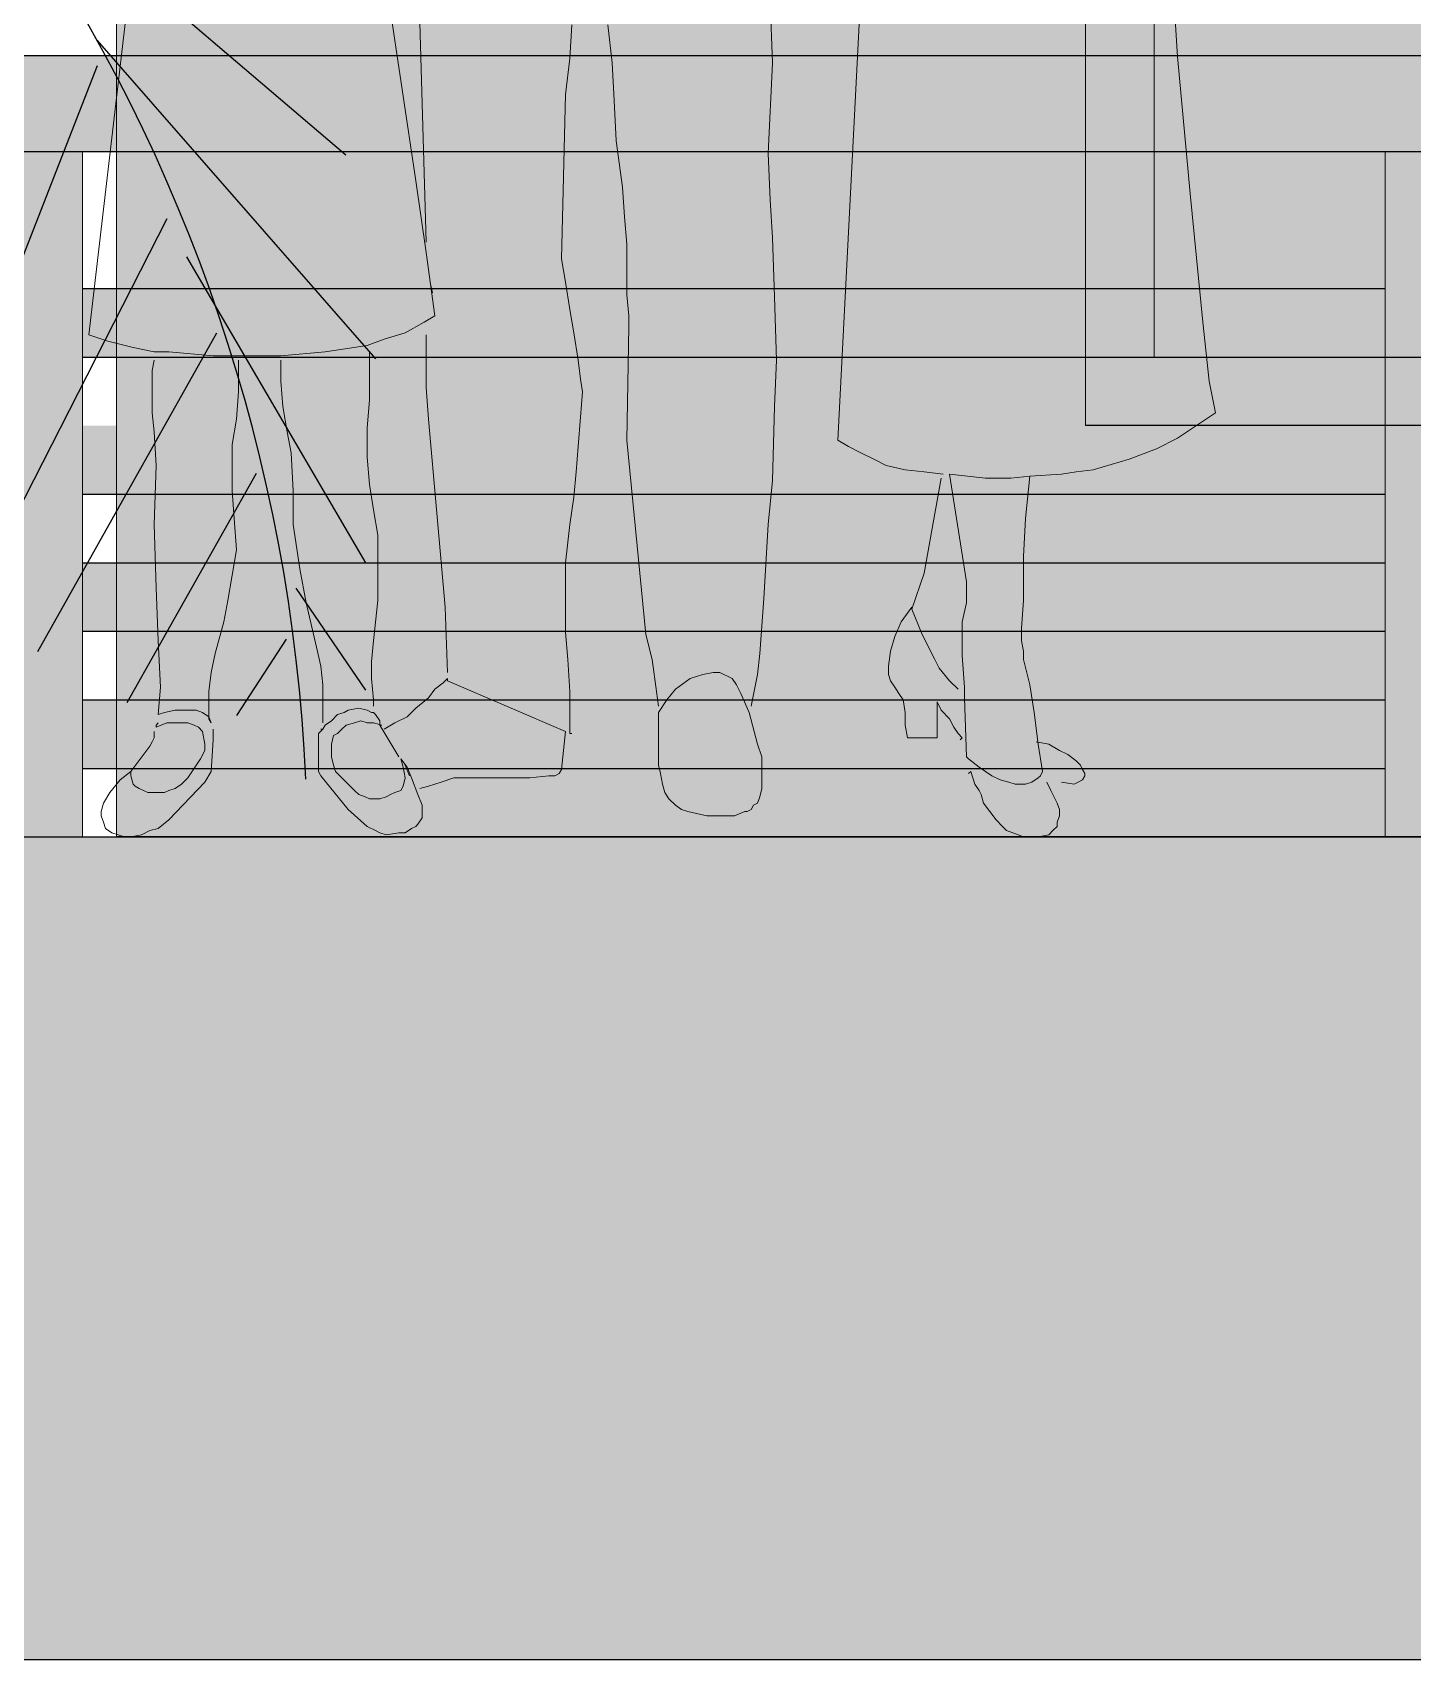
# Model space of a CAD drawing. Header units: inches. Extents: x -59 to 212, y 9 to 737.
# Drawn here: x 101.919 to 102.925, y 17.231 to 18.418 of the extents above; entities that cross this region are included whole.
import ezdxf

# ---------------------------------------------------------------- set-up
doc = ezdxf.new("R2010")
doc.units = ezdxf.units.IN
doc.header["$MEASUREMENT"] = 0
doc.layers.add('30-ESC HUM', color=251, linetype='Continuous', lineweight=0)
doc.layers.add('BN', color=1, linetype='Continuous')

# ---------------------------------------------------------------- blocks, each defined once
blk = doc.blocks.new('A$C48E30447')
at = {"layer": '30-ESC HUM'}
for p, q in [((0.9867, 0.8944), (0.9982, 0.7116)), ((0.6886, 0.3616), (0.7155, 0.8886)), ((0.3039, 0.5982), (0.2789, 0.7655)), ((0.6289, 0.7059), (0.627, 0.7616)), ((0.0404, 0.752), (0.0058, 0.4578)), ((0.3077, 0.7424), (0.3135, 0.5424)), ((0.4443, 0.7097), (0.4462, 0.7405)), ((0.4789, 0.7405), (0.4828, 0.7059)), ((0.4404, 0.677), (0.4443, 0.7097)), ((0.4828, 0.7059), (0.4847, 0.6713)), ((0.6251, 0.6232), (0.6289, 0.7059)), ((0.9982, 0.7116), (1.0098, 0.5866)), ((0.4366, 0.527), (0.4404, 0.677)), ((0.4847, 0.6713), (0.4866, 0.6347)), ((0.4866, 0.6347), (0.4924, 0.5924)), ((0.627, 0.5809), (0.6251, 0.6232)), ((0.3135, 0.5328), (0.3039, 0.5982)), ((0.4924, 0.5924), (0.4943, 0.5655)), ((0.6289, 0.5462), (0.627, 0.5809)), ((1.0098, 0.5866), (1.0213, 0.4693)), ((0.4943, 0.5655), (0.4962, 0.5405)), ((0.4962, 0.5405), (0.4962, 0.5155)), ((0.6309, 0.4924), (0.6289, 0.5462)), ((0.3212, 0.4751), (0.3135, 0.5328)), ((0.4404, 0.5058), (0.4366, 0.527)), ((0.4443, 0.4808), (0.4404, 0.5058)), ((0.4962, 0.5155), (0.4962, 0.4943)), ((0.3174, 0.5039), (0.3193, 0.4962)), ((0.4962, 0.4943), (0.4981, 0.4751)), ((0.6328, 0.4347), (0.6309, 0.4924)), ((0.3116, 0.4693), (0.3212, 0.4751)), ((0.4481, 0.4597), (0.4443, 0.4808)), ((0.4981, 0.4751), (0.4981, 0.4655)), ((0.2943, 0.4597), (0.3116, 0.4693)), ((0.4981, 0.4655), (0.4962, 0.3616)), ((1.0213, 0.4693), (1.0271, 0.4154)), ((0.0058, 0.4578), (0.0231, 0.452)), ((0.0231, 0.452), (0.0462, 0.4462)), ((0.0462, 0.4462), (0.0654, 0.4424)), ((0.2212, 0.4424), (0.2597, 0.4481)), ((0.2597, 0.4481), (0.275, 0.4539)), ((0.275, 0.4539), (0.2943, 0.4597)), ((0.3135, 0.4578), (0.3135, 0.4097)), ((0.452, 0.4347), (0.4481, 0.4597)), ((0.0635, 0.4251), (0.0654, 0.4347)), ((0.0654, 0.4424), (0.0789, 0.4424)), ((0.0789, 0.4424), (0.1192, 0.4385)), ((0.1192, 0.4385), (0.1423, 0.4385)), ((0.1423, 0.4385), (0.1808, 0.4385)), ((0.1423, 0.4347), (0.1423, 0.4193)), ((0.1808, 0.4385), (0.2212, 0.4424)), ((0.1808, 0.4154), (0.1808, 0.4347)), ((0.2616, 0.4424), (0.2616, 0.4212)), ((0.4539, 0.4174), (0.452, 0.4347)), ((0.6309, 0.3924), (0.6328, 0.4347)), ((0.0635, 0.4058), (0.0635, 0.4251)), ((0.1423, 0.4193), (0.1423, 0.4058)), ((0.1827, 0.3924), (0.1808, 0.4154)), ((0.2616, 0.4212), (0.2616, 0.3981)), ((0.4558, 0.4058), (0.4539, 0.4174)), ((1.0271, 0.4154), (1.0328, 0.3866)), ((0.0635, 0.3866), (0.0635, 0.4058)), ((0.1423, 0.4058), (0.1404, 0.3808)), ((0.3135, 0.4097), (0.3154, 0.3808)), ((0.4539, 0.3827), (0.4558, 0.4058)), ((0.0654, 0.3693), (0.0635, 0.3866)), ((0.1866, 0.3693), (0.1827, 0.3924)), ((0.2616, 0.3981), (0.2597, 0.3731)), ((0.6289, 0.325), (0.6309, 0.3924)), ((1.0328, 0.3866), (1.0155, 0.3751)), ((0.1404, 0.3808), (0.1366, 0.3577)), ((0.2597, 0.3731), (0.2597, 0.3577)), ((0.3154, 0.3808), (0.3308, 0.2096)), ((0.452, 0.3558), (0.4539, 0.3827)), ((1.0155, 0.3751), (0.9982, 0.3635)), ((0.0673, 0.3385), (0.0654, 0.3693)), ((0.1366, 0.3577), (0.1366, 0.3385)), ((0.1904, 0.3501), (0.1866, 0.3693)), ((0.2597, 0.3577), (0.2597, 0.3462)), ((0.4962, 0.3616), (0.5135, 0.1846)), ((0.6982, 0.3558), (0.6886, 0.3616)), ((0.9982, 0.3635), (0.979, 0.3539)), ((0.1923, 0.3154), (0.1904, 0.3501)), ((0.2597, 0.3462), (0.2616, 0.3212)), ((0.4501, 0.3327), (0.452, 0.3558)), ((0.7097, 0.3501), (0.6982, 0.3558)), ((0.7213, 0.3443), (0.7097, 0.3501)), ((0.7328, 0.3385), (0.7213, 0.3443)), ((0.954, 0.3443), (0.9213, 0.3347)), ((0.979, 0.3539), (0.954, 0.3443)), ((0.0654, 0.2847), (0.0673, 0.3385)), ((0.1366, 0.3385), (0.1366, 0.3154)), ((0.4481, 0.3097), (0.4501, 0.3327)), ((0.7501, 0.3347), (0.7328, 0.3385)), ((0.7674, 0.3327), (0.7501, 0.3347)), ((0.7847, 0.3308), (0.7674, 0.3327)), ((0.7828, 0.327), (0.7674, 0.2404)), ((0.8232, 0.327), (0.7905, 0.3308)), ((0.7905, 0.3308), (0.8059, 0.2327)), ((0.8463, 0.327), (0.8232, 0.327)), ((0.8636, 0.3289), (0.8463, 0.327)), ((0.8597, 0.2904), (0.8636, 0.3289)), ((0.8924, 0.3308), (0.8636, 0.3289)), ((0.9059, 0.3327), (0.8924, 0.3308)), ((0.9213, 0.3347), (0.9059, 0.3327)), ((0.1366, 0.3154), (0.1385, 0.2904)), ((0.1923, 0.2847), (0.1923, 0.3154)), ((0.2616, 0.3212), (0.2654, 0.2981)), ((0.6251, 0.2847), (0.6289, 0.325)), ((0.2654, 0.2981), (0.2693, 0.275)), ((0.4443, 0.2847), (0.4481, 0.3097)), ((0.0673, 0.227), (0.0654, 0.2847)), ((0.1385, 0.2904), (0.1404, 0.2616)), ((0.1981, 0.2443), (0.1923, 0.2847)), ((0.4404, 0.25), (0.4443, 0.2847)), ((0.6212, 0.2173), (0.6251, 0.2847)), ((0.8578, 0.2558), (0.8597, 0.2904)), ((0.2693, 0.275), (0.2693, 0.2443)), ((0.1404, 0.2616), (0.1366, 0.2385)), ((0.8578, 0.2154), (0.8578, 0.2558)), ((0.1366, 0.2385), (0.1327, 0.2154)), ((0.2039, 0.2135), (0.1981, 0.2443)), ((0.2693, 0.2443), (0.2693, 0.2154)), ((0.4404, 0.1866), (0.4404, 0.25)), ((0.7674, 0.2404), (0.7559, 0.2077)), ((0.0692, 0.1789), (0.0673, 0.227)), ((0.8059, 0.2327), (0.8059, 0.227)), ((0.8059, 0.227), (0.8059, 0.2135)), ((0.1327, 0.2154), (0.1289, 0.1962)), ((0.2135, 0.1731), (0.2039, 0.2135)), ((0.2693, 0.2154), (0.2654, 0.1789)), ((0.3308, 0.2096), (0.3327, 0.15)), ((0.6174, 0.1673), (0.6212, 0.2173)), ((0.7463, 0.1962), (0.7559, 0.2096)), ((0.7559, 0.2096), (0.7559, 0.2077)), ((0.7559, 0.2077), (0.7655, 0.1846)), ((0.8059, 0.2135), (0.802, 0.1962)), ((0.8559, 0.1904), (0.8578, 0.2154)), ((0.1289, 0.1962), (0.1212, 0.1673)), ((0.7405, 0.1827), (0.7463, 0.1962)), ((0.802, 0.1962), (0.802, 0.1846)), ((0.0712, 0.1366), (0.0692, 0.1789)), ((0.2654, 0.1789), (0.2635, 0.1596)), ((0.4424, 0.1616), (0.4404, 0.1866)), ((0.5135, 0.1846), (0.5193, 0.1616)), ((0.7366, 0.1693), (0.7405, 0.1827)), ((0.7655, 0.1846), (0.7693, 0.1769)), ((0.802, 0.1846), (0.802, 0.1789)), ((0.802, 0.1789), (0.802, 0.1731)), ((0.8559, 0.1866), (0.8559, 0.1904)), ((0.8559, 0.1789), (0.8559, 0.1866)), ((0.8578, 0.1693), (0.8559, 0.1789)), ((0.1212, 0.1673), (0.1173, 0.15)), ((0.2173, 0.1558), (0.2135, 0.1731)), ((0.6155, 0.1481), (0.6174, 0.1673)), ((0.7347, 0.1558), (0.7366, 0.1693)), ((0.7693, 0.1769), (0.7732, 0.1693)), ((0.7732, 0.1693), (0.777, 0.1616)), ((0.802, 0.1731), (0.802, 0.1654)), ((0.802, 0.1654), (0.804, 0.1366)), ((0.8578, 0.1616), (0.8578, 0.1693)), ((0.1173, 0.15), (0.1154, 0.1327)), ((0.2193, 0.1385), (0.2173, 0.1558)), ((0.2635, 0.1596), (0.2635, 0.1443)), ((0.4443, 0.1327), (0.4424, 0.1616)), ((0.5193, 0.1616), (0.5232, 0.1327)), ((0.5655, 0.1481), (0.5751, 0.15)), ((0.5751, 0.15), (0.5809, 0.15)), ((0.5809, 0.15), (0.5847, 0.1481)), ((0.7347, 0.1481), (0.7347, 0.1558)), ((0.777, 0.1616), (0.7809, 0.1539)), ((0.7809, 0.1539), (0.7905, 0.1423)), ((0.8636, 0.1385), (0.8578, 0.1616)), ((0.0692, 0.1116), (0.0712, 0.1366)), ((0.2193, 0.1039), (0.2193, 0.1385)), ((0.2635, 0.1443), (0.2654, 0.125)), ((0.3212, 0.1346), (0.3154, 0.1269)), ((0.3289, 0.1404), (0.3212, 0.1346)), ((0.3327, 0.1443), (0.3289, 0.1404)), ((0.3327, 0.1423), (0.3327, 0.1443)), ((0.4404, 0.0962), (0.3327, 0.1423)), ((0.5328, 0.125), (0.5405, 0.1346)), ((0.5405, 0.1346), (0.5539, 0.1443)), ((0.5539, 0.1443), (0.5655, 0.1481)), ((0.5847, 0.1481), (0.5885, 0.1462)), ((0.5885, 0.1462), (0.5924, 0.1443)), ((0.5924, 0.1443), (0.5962, 0.1385)), ((0.5962, 0.1385), (0.6001, 0.1308)), ((0.6097, 0.1192), (0.6155, 0.1481)), ((0.7366, 0.1423), (0.7347, 0.1481)), ((0.7405, 0.1366), (0.7366, 0.1423)), ((0.7443, 0.1308), (0.7405, 0.1366)), ((0.7905, 0.1423), (0.7982, 0.1346)), ((0.804, 0.1366), (0.804, 0.1269)), ((0.8674, 0.1135), (0.8636, 0.1385)), ((0.1154, 0.1327), (0.1154, 0.1135)), ((0.2654, 0.125), (0.2654, 0.1192)), ((0.3154, 0.1269), (0.3039, 0.1173)), ((0.4443, 0.1135), (0.4443, 0.1327)), ((0.5232, 0.1327), (0.5251, 0.1192)), ((0.5251, 0.1135), (0.5328, 0.125)), ((0.6001, 0.1308), (0.6078, 0.1135)), ((0.7482, 0.125), (0.7443, 0.1308)), ((0.7501, 0.1135), (0.7482, 0.125)), ((0.779, 0.1231), (0.779, 0.0904)), ((0.7828, 0.1154), (0.779, 0.1231)), ((0.804, 0.1269), (0.8059, 0.0731)), ((0.0692, 0.1039), (0.0673, 0.1019)), ((0.0673, 0.1), (0.0769, 0.1039)), ((0.075, 0.1135), (0.0692, 0.1116)), ((0.0846, 0.1154), (0.075, 0.1135)), ((0.0769, 0.1039), (0.0846, 0.1039)), ((0.0942, 0.1154), (0.0846, 0.1154)), ((0.0846, 0.1039), (0.0962, 0.1039)), ((0.1039, 0.1154), (0.0942, 0.1154)), ((0.0962, 0.1039), (0.1019, 0.1019)), ((0.1096, 0.1135), (0.1039, 0.1154)), ((0.1154, 0.1096), (0.1096, 0.1135)), ((0.1154, 0.1135), (0.1154, 0.1077)), ((0.1173, 0.1039), (0.1154, 0.1096)), ((0.1154, 0.1077), (0.1173, 0.1039)), ((0.2212, 0.1019), (0.227, 0.1058)), ((0.227, 0.1058), (0.2327, 0.1116)), ((0.2327, 0.1116), (0.2385, 0.1135)), ((0.2385, 0.1135), (0.2423, 0.1154)), ((0.2481, 0.1039), (0.2404, 0.1019)), ((0.2423, 0.1154), (0.252, 0.1173)), ((0.2539, 0.1058), (0.2481, 0.1039)), ((0.252, 0.1173), (0.2597, 0.1154)), ((0.2597, 0.1039), (0.2539, 0.1058)), ((0.2597, 0.1154), (0.2635, 0.1135)), ((0.2654, 0.1039), (0.2597, 0.1039)), ((0.2635, 0.1135), (0.2654, 0.1135)), ((0.2654, 0.1135), (0.2673, 0.1116)), ((0.2731, 0.1019), (0.2654, 0.1039)), ((0.2673, 0.1116), (0.2712, 0.1058)), ((0.2712, 0.1058), (0.2712, 0.1019)), ((0.2847, 0.1039), (0.275, 0.0981)), ((0.2962, 0.1096), (0.2847, 0.1039)), ((0.3039, 0.1173), (0.2962, 0.1096)), ((0.4443, 0.0942), (0.4443, 0.1135)), ((0.5251, 0.0904), (0.5251, 0.1135)), ((0.6078, 0.1135), (0.6155, 0.0846)), ((0.7501, 0.1019), (0.7501, 0.1135)), ((0.7905, 0.1077), (0.7828, 0.1154)), ((0.7943, 0.1), (0.7905, 0.1077)), ((0.8713, 0.0846), (0.8674, 0.1135)), ((0.0654, 0.0904), (0.0635, 0.0866)), ((0.0654, 0.0962), (0.0654, 0.0904)), ((0.0673, 0.1019), (0.0673, 0.1)), ((0.1019, 0.1019), (0.1058, 0.1)), ((0.1058, 0.1), (0.1096, 0.0962)), ((0.1096, 0.0962), (0.1116, 0.0846)), ((0.1192, 0.0885), (0.1192, 0.0981)), ((0.1192, 0.0981), (0.1192, 0.0962)), ((0.2154, 0.0942), (0.2193, 0.0981)), ((0.2154, 0.0789), (0.2154, 0.0942)), ((0.2173, 0.0981), (0.2193, 0.0981)), ((0.2193, 0.0981), (0.2173, 0.0981)), ((0.2193, 0.0981), (0.2212, 0.1019)), ((0.2289, 0.0923), (0.227, 0.0846)), ((0.2327, 0.0942), (0.2289, 0.0923)), ((0.2366, 0.0981), (0.2327, 0.0942)), ((0.2404, 0.1019), (0.2366, 0.0981)), ((0.2712, 0.1019), (0.2731, 0.1019)), ((0.2885, 0.0731), (0.2712, 0.1019)), ((0.4366, 0.0615), (0.4404, 0.0962)), ((0.4462, 0.0942), (0.4443, 0.0942)), ((0.5251, 0.0654), (0.5251, 0.0904)), ((0.752, 0.0904), (0.7501, 0.1019)), ((0.779, 0.0904), (0.752, 0.0904)), ((0.7982, 0.0942), (0.7943, 0.1)), ((0.802, 0.0904), (0.7982, 0.0942)), ((0.8001, 0.0885), (0.802, 0.0904)), ((0.0615, 0.0827), (0.0442, 0.0596)), ((0.0635, 0.0866), (0.0615, 0.0827)), ((0.1116, 0.0789), (0.1077, 0.0712)), ((0.1116, 0.0846), (0.1116, 0.0789)), ((0.1173, 0.0596), (0.1192, 0.0885)), ((0.2154, 0.0712), (0.2154, 0.0789)), ((0.227, 0.0846), (0.227, 0.0789)), ((0.227, 0.0789), (0.227, 0.0731)), ((0.6155, 0.0846), (0.6193, 0.0731)), ((0.8809, 0.0846), (0.8694, 0.0866)), ((0.8751, 0.0596), (0.8713, 0.0846)), ((0.8905, 0.0789), (0.8809, 0.0846)), ((0.8982, 0.075), (0.8905, 0.0789)), ((0.9059, 0.0692), (0.8982, 0.075)), ((0.0442, 0.0596), (0.0346, 0.0519)), ((0.0442, 0.0558), (0.0442, 0.0596)), ((0.1077, 0.0712), (0.0962, 0.0539)), ((0.1116, 0.05), (0.1173, 0.0596)), ((0.2154, 0.0654), (0.2154, 0.0712)), ((0.2154, 0.0596), (0.2154, 0.0654)), ((0.2173, 0.0558), (0.2154, 0.0596)), ((0.227, 0.0731), (0.2289, 0.0654)), ((0.2289, 0.0654), (0.2308, 0.0596)), ((0.2308, 0.0596), (0.2366, 0.0539)), ((0.2923, 0.0635), (0.2904, 0.0712)), ((0.2904, 0.0712), (0.2962, 0.0635)), ((0.2943, 0.0539), (0.2923, 0.0635)), ((0.2943, 0.0654), (0.2981, 0.0558)), ((0.2962, 0.0635), (0.3, 0.0539)), ((0.4347, 0.0577), (0.4366, 0.0615)), ((0.527, 0.0577), (0.5251, 0.0654)), ((0.6193, 0.0731), (0.6193, 0.0558)), ((0.8059, 0.0731), (0.8078, 0.0712)), ((0.8078, 0.0712), (0.8174, 0.0635)), ((0.8078, 0.0577), (0.8097, 0.0596)), ((0.8097, 0.0596), (0.8136, 0.0481)), ((0.8174, 0.0635), (0.829, 0.0558)), ((0.8732, 0.0558), (0.8751, 0.0596)), ((0.9097, 0.0654), (0.9059, 0.0692)), ((0.9117, 0.0615), (0.9097, 0.0654)), ((0.9136, 0.0577), (0.9117, 0.0615)), ((0.0346, 0.0519), (0.025, 0.0404)), ((0.0462, 0.0481), (0.0442, 0.0558)), ((0.0481, 0.0462), (0.0462, 0.0481)), ((0.0519, 0.0442), (0.0481, 0.0462)), ((0.0789, 0.0154), (0.1116, 0.05)), ((0.0904, 0.0481), (0.0846, 0.0442)), ((0.0962, 0.0539), (0.0904, 0.0481)), ((0.2423, 0.025), (0.2173, 0.0558)), ((0.2366, 0.0539), (0.2423, 0.0481)), ((0.2423, 0.0481), (0.2481, 0.0423)), ((0.2904, 0.0423), (0.2923, 0.0462)), ((0.2923, 0.0462), (0.2943, 0.0539)), ((0.3, 0.0539), (0.3058, 0.0385)), ((0.3077, 0.0442), (0.3154, 0.0462)), ((0.3154, 0.0462), (0.327, 0.05)), ((0.327, 0.05), (0.3385, 0.0539)), ((0.3385, 0.0539), (0.3558, 0.0539)), ((0.3558, 0.0539), (0.3674, 0.0539)), ((0.3674, 0.0539), (0.3847, 0.0539)), ((0.3847, 0.0539), (0.4078, 0.0539)), ((0.4078, 0.0539), (0.4251, 0.0558)), ((0.4251, 0.0558), (0.4308, 0.0558)), ((0.4308, 0.0558), (0.4347, 0.0577)), ((0.5289, 0.0481), (0.527, 0.0577)), ((0.5308, 0.0404), (0.5289, 0.0481)), ((0.6193, 0.0558), (0.6193, 0.0442)), ((0.8136, 0.0481), (0.8174, 0.0423)), ((0.829, 0.0558), (0.8367, 0.0519)), ((0.8367, 0.0519), (0.8444, 0.05)), ((0.8444, 0.05), (0.8501, 0.0481)), ((0.8501, 0.0481), (0.854, 0.0481)), ((0.854, 0.0481), (0.8597, 0.0481)), ((0.8597, 0.0481), (0.8655, 0.05)), ((0.8655, 0.05), (0.8713, 0.0539)), ((0.8713, 0.0539), (0.8732, 0.0558)), ((0.8828, 0.0423), (0.879, 0.05)), ((0.8924, 0.05), (0.904, 0.0481)), ((0.904, 0.0481), (0.9078, 0.05)), ((0.9078, 0.05), (0.9117, 0.0519)), ((0.9117, 0.0519), (0.9136, 0.0558)), ((0.9136, 0.0558), (0.9136, 0.0577)), ((0.0192, 0.0308), (0.0173, 0.0231)), ((0.025, 0.0404), (0.0192, 0.0308)), ((0.0596, 0.0404), (0.0519, 0.0442)), ((0.0673, 0.0404), (0.0596, 0.0404)), ((0.075, 0.0404), (0.0673, 0.0404)), ((0.0789, 0.0423), (0.075, 0.0404)), ((0.0846, 0.0442), (0.0789, 0.0423)), ((0.2481, 0.0423), (0.252, 0.0385)), ((0.252, 0.0385), (0.2577, 0.0365)), ((0.2577, 0.0365), (0.2616, 0.0346)), ((0.2616, 0.0346), (0.2654, 0.0346)), ((0.2654, 0.0346), (0.2712, 0.0346)), ((0.2712, 0.0346), (0.277, 0.0365)), ((0.277, 0.0365), (0.2808, 0.0385)), ((0.2808, 0.0385), (0.2847, 0.0404)), ((0.2847, 0.0404), (0.2904, 0.0423)), ((0.3058, 0.0385), (0.3097, 0.0289)), ((0.5347, 0.0346), (0.5308, 0.0404)), ((0.5405, 0.0289), (0.5347, 0.0346)), ((0.6155, 0.0308), (0.6116, 0.0289)), ((0.6174, 0.0365), (0.6155, 0.0308)), ((0.6193, 0.0442), (0.6174, 0.0365)), ((0.8174, 0.0423), (0.8193, 0.0385)), ((0.8193, 0.0385), (0.8213, 0.0308)), ((0.8213, 0.0308), (0.827, 0.0231)), ((0.8886, 0.0308), (0.8828, 0.0423)), ((0.8905, 0.025), (0.8886, 0.0308)), ((0.0173, 0.0231), (0.0173, 0.0192)), ((0.0173, 0.0192), (0.0192, 0.0135)), ((0.0692, 0.0077), (0.0789, 0.0154)), ((0.2597, 0.0096), (0.2423, 0.025)), ((0.3097, 0.0173), (0.3058, 0.0115)), ((0.3097, 0.0289), (0.3097, 0.0212)), ((0.3097, 0.0212), (0.3097, 0.0173)), ((0.5462, 0.025), (0.5405, 0.0289)), ((0.552, 0.0231), (0.5462, 0.025)), ((0.5597, 0.0212), (0.552, 0.0231)), ((0.5693, 0.0192), (0.5597, 0.0212)), ((0.5866, 0.0192), (0.5693, 0.0192)), ((0.5943, 0.0192), (0.5866, 0.0192)), ((0.6039, 0.0231), (0.5943, 0.0192)), ((0.6059, 0.0231), (0.6039, 0.0231)), ((0.6097, 0.025), (0.6059, 0.0231)), ((0.6116, 0.0289), (0.6097, 0.025)), ((0.827, 0.0231), (0.8328, 0.0154)), ((0.8328, 0.0154), (0.8386, 0.0096)), ((0.8886, 0.0135), (0.8905, 0.0192)), ((0.8905, 0.0192), (0.8905, 0.025)), ((0.0192, 0.0135), (0.0212, 0.0077)), ((0.0212, 0.0077), (0.0269, 0.0038)), ((0.0269, 0.0038), (0.0327, 0.0019)), ((0.0327, 0.0019), (0.0385, 0)), ((0.0385, 0), (0.0442, 0)), ((0.0442, 0), (0.0539, 0.0019)), ((0.0539, 0.0019), (0.0615, 0.0058)), ((0.0615, 0.0058), (0.0692, 0.0077)), ((0.2673, 0.0058), (0.2597, 0.0096)), ((0.2712, 0.0038), (0.2673, 0.0058)), ((0.277, 0.0019), (0.2712, 0.0038)), ((0.2885, 0.0038), (0.277, 0.0019)), ((0.2943, 0.0038), (0.2885, 0.0038)), ((0.3, 0.0077), (0.2943, 0.0038)), ((0.3039, 0.0096), (0.3, 0.0077)), ((0.3058, 0.0115), (0.3039, 0.0096)), ((0.8386, 0.0096), (0.8424, 0.0058)), ((0.8424, 0.0058), (0.8482, 0.0038)), ((0.8482, 0.0038), (0.8578, 0)), ((0.8578, 0), (0.8655, 0)), ((0.8655, 0), (0.8713, 0)), ((0.8713, 0), (0.8809, 0.0019)), ((0.8809, 0.0019), (0.8847, 0.0058)), ((0.8847, 0.0058), (0.8886, 0.0096)), ((0.8886, 0.0096), (0.8886, 0.0135))]:
    blk.add_line(p, q, dxfattribs=at)

msp = doc.modelspace()

# ---------------------------------------------------------------- hatches: boundary and pattern name
at = {"true_color": 0xffeddb}
h = msp.add_hatch(color=7, dxfattribs=at)
h.dxf.hatch_style = 1
h.paths.add_polyline_path([(101.98027, 20.83108), (101.98027, 17.83108), (105.86607, 17.83108), (105.86607, 20.33108), (107.86607, 20.33108), (107.86607, 17.83108), (114.18027, 17.83108), (114.18027, 20.83108)])
h.paths.add_polyline_path([(104.98676, 20.33108), (104.98676, 18.13108), (103.98676, 18.13108), (103.98676, 20.33108)], flags=16)
h.paths.add_polyline_path([(104.93676, 20.28108), (104.93676, 18.40108), (104.93676, 18.18108), (104.03676, 18.18108), (104.03676, 20.28108)], flags=0)
h.paths.add_polyline_path([(103.68676, 20.33108), (103.68676, 18.13108), (102.68676, 18.13108), (102.68676, 20.33108)], flags=16)
h.paths.add_polyline_path([(103.63676, 20.28108), (103.63676, 18.40108), (103.63676, 18.18108), (102.73676, 18.18108), (102.73676, 20.28108)], flags=0)
h.paths.add_polyline_path([(108.90855, 20.03108), (109.70855, 20.03108), (109.70855, 19.23108), (108.90855, 19.23108)], flags=16)
h.paths.add_polyline_path([(108.95855, 19.98108), (109.65855, 19.98108), (109.65855, 19.28108), (108.95855, 19.28108)], flags=0)
h.paths.add_polyline_path([(112.62295, 20.33108), (113.62295, 20.33108), (113.62295, 18.13108), (112.62295, 18.13108)], flags=16)
h.paths.add_polyline_path([(112.67295, 20.28108), (113.57295, 20.28108), (113.57295, 18.40108), (113.57295, 18.18108), (112.67295, 18.18108)], flags=0)
h = msp.add_hatch(color=32)
h.dxf.hatch_style = 1
h.paths.add_polyline_path([(105.86607, 20.33108), (105.86607, 17.83108), (105.91607, 17.83108), (105.91607, 20.28108), (107.81607, 20.28108), (107.81607, 17.83108), (107.86607, 17.83108), (107.86607, 20.33108)])
h.paths.add_polyline_path([(106.90107, 20.28108), (106.87607, 20.28108), (106.87607, 17.83108), (106.90107, 17.83108)], flags=17)
h.paths.add_polyline_path([(106.87607, 20.28108), (106.85107, 20.28108), (106.85107, 17.83108), (106.87607, 17.83108)], flags=17)
h.paths.add_polyline_path([(103.68676, 20.33108), (102.68676, 20.33108), (102.68676, 18.13108), (103.68676, 18.13108)])
h.paths.add_polyline_path([(103.63676, 20.28108), (103.63676, 18.40108), (103.63676, 18.18108), (102.73676, 18.18108), (102.73676, 20.28108)], flags=16)
h.paths.add_polyline_path([(103.98676, 20.33108), (103.98676, 18.13108), (104.98676, 18.13108), (104.98676, 20.33108)])
h.paths.add_polyline_path([(104.93676, 20.28108), (104.93676, 18.40108), (104.93676, 18.18108), (104.03676, 18.18108), (104.03676, 20.28108)], flags=16)
h.paths.add_polyline_path([(113.62295, 20.33108), (112.62295, 20.33108), (112.62295, 18.13108), (113.62295, 18.13108)])
h.paths.add_polyline_path([(113.57295, 20.28108), (113.57295, 18.40108), (113.57295, 18.18108), (112.67295, 18.18108), (112.67295, 20.28108)], flags=16)
h = msp.add_hatch(color=256)
h.dxf.hatch_style = 1
h.set_gradient(color1=(255, 255, 255), color2=(173, 221, 247))
h.paths.add_polyline_path([(102.73676, 19.78108), (103.16176, 19.78108), (103.16176, 20.28108), (102.73676, 20.28108)])
h.paths.add_polyline_path([(103.21176, 19.78108), (103.63676, 19.78108), (103.63676, 20.28108), (103.21176, 20.28108)])
h.paths.add_polyline_path([(103.21176, 19.73108), (103.21176, 19.25608), (103.63676, 19.25608), (103.63676, 19.73108)])
h.paths.add_polyline_path([(103.16176, 19.73108), (102.73676, 19.73108), (102.73676, 19.25608), (103.16176, 19.25608)])
h.paths.add_polyline_path([(103.21176, 18.73108), (103.63676, 18.73108), (103.63676, 19.20608), (103.21176, 19.20608)])
h.paths.add_polyline_path([(102.73676, 19.20608), (102.73676, 18.73108), (103.16176, 18.73108), (103.16176, 19.20608)])
h.paths.add_polyline_path([(102.73676, 18.68108), (102.73676, 18.18108), (103.16176, 18.18108), (103.16176, 18.68108)])
h.paths.add_polyline_path([(103.21176, 18.68108), (103.21176, 18.18108), (103.63676, 18.18108), (103.63676, 18.68108)])
h.paths.add_polyline_path([(104.03676, 18.18108), (104.46176, 18.18108), (104.46176, 18.68108), (104.03676, 18.68108)])
h.paths.add_polyline_path([(104.46176, 18.73108), (104.46176, 19.20608), (104.03676, 19.20608), (104.03676, 18.73108)])
h.paths.add_polyline_path([(104.51176, 18.73108), (104.93676, 18.73108), (104.93676, 19.20608), (104.51176, 19.20608)])
h.paths.add_polyline_path([(104.51176, 18.18108), (104.93676, 18.18108), (104.93676, 18.68108), (104.51176, 18.68108)])
h.paths.add_polyline_path([(104.93676, 19.25608), (104.93676, 19.73108), (104.51176, 19.73108), (104.51176, 19.25608)])
h.paths.add_polyline_path([(104.46176, 19.25608), (104.46176, 19.73108), (104.03676, 19.73108), (104.03676, 19.25608)])
h.paths.add_polyline_path([(104.51176, 19.78108), (104.93676, 19.78108), (104.93676, 20.28108), (104.51176, 20.28108)])
h.paths.add_polyline_path([(104.46176, 20.28108), (104.03676, 20.28108), (104.03676, 19.78108), (104.46176, 19.78108)])
h.paths.add_polyline_path([(108.95855, 19.60608), (108.95855, 19.28108), (109.65855, 19.28108), (109.65855, 19.60608)])
h.paths.add_polyline_path([(109.65855, 19.63108), (109.65855, 19.98108), (108.95855, 19.98108), (108.95855, 19.63108)])
h.paths.add_polyline_path([(113.09795, 20.28108), (112.67295, 20.28108), (112.67295, 19.78108), (113.09795, 19.78108)])
h.paths.add_polyline_path([(113.14795, 19.78108), (113.57295, 19.78108), (113.57295, 20.28108), (113.14795, 20.28108)])
h.paths.add_polyline_path([(113.14795, 19.73108), (113.14795, 19.25608), (113.57295, 19.25608), (113.57295, 19.73108)])
h.paths.add_polyline_path([(113.14795, 19.20608), (113.14795, 18.73108), (113.57295, 18.73108), (113.57295, 19.20608)])
h.paths.add_polyline_path([(113.14795, 18.68108), (113.14795, 18.18108), (113.57295, 18.18108), (113.57295, 18.68108)])
h.paths.add_polyline_path([(112.67295, 18.68108), (112.67295, 18.18108), (113.09795, 18.18108), (113.09795, 18.68108)])
h.paths.add_polyline_path([(112.67295, 19.20608), (112.67295, 18.73108), (113.09795, 18.73108), (113.09795, 19.20608)])
h.paths.add_polyline_path([(112.67295, 19.25608), (113.09795, 19.25608), (113.09795, 19.73108), (112.67295, 19.73108)])
h = msp.add_hatch(color=34)
h.dxf.hatch_style = 1
h.paths.add_polyline_path([(114.18027, 18.40108), (99.98027, 18.40108), (99.98027, 17.83108), (100.03027, 17.83108), (100.03027, 18.33108), (114.10527, 18.33108), (114.10527, 17.83108), (114.18027, 17.83108)])
h.paths.add_polyline_path([(100.10527, 18.33108), (100.05527, 18.33108), (100.05527, 17.83108), (100.10527, 17.83108)], flags=17)
h.paths.add_polyline_path([(100.20527, 18.33108), (100.15527, 18.33108), (100.15527, 17.83108), (100.20527, 17.83108)], flags=17)
h.paths.add_polyline_path([(100.95527, 18.33108), (100.90527, 18.33108), (100.90527, 17.83108), (100.95527, 17.83108)], flags=17)
h.paths.add_polyline_path([(101.95527, 18.33108), (101.90527, 18.33108), (101.90527, 17.83108), (101.95527, 17.83108)], flags=17)
h.paths.add_polyline_path([(102.95527, 18.33108), (102.90527, 18.33108), (102.90527, 17.83108), (102.95527, 17.83108)], flags=17)
h.paths.add_polyline_path([(103.95527, 18.33108), (103.90527, 18.33108), (103.90527, 17.83108), (103.95527, 17.83108)], flags=17)
h.paths.add_polyline_path([(104.95527, 18.33108), (104.90527, 18.33108), (104.90527, 17.83108), (104.95527, 17.83108)], flags=17)
h.paths.add_polyline_path([(105.95527, 18.33108), (105.90527, 18.33108), (105.90527, 17.83108), (105.95527, 17.83108)], flags=17)
h.paths.add_polyline_path([(106.95527, 18.33108), (106.90527, 18.33108), (106.90527, 17.83108), (106.95527, 17.83108)], flags=17)
h.paths.add_polyline_path([(107.95527, 18.33108), (107.90527, 18.33108), (107.90527, 17.83108), (107.95527, 17.83108)], flags=17)
h.paths.add_polyline_path([(108.95527, 18.33108), (108.90527, 18.33108), (108.90527, 17.83108), (108.95527, 17.83108)], flags=17)
h.paths.add_polyline_path([(109.95527, 18.33108), (109.90527, 18.33108), (109.90527, 17.83108), (109.95527, 17.83108)], flags=17)
h.paths.add_polyline_path([(110.95527, 18.33108), (110.90527, 18.33108), (110.90527, 17.83108), (110.95527, 17.83108)], flags=17)
h.paths.add_polyline_path([(111.95527, 18.33108), (111.90527, 18.33108), (111.90527, 17.83108), (111.95527, 17.83108)], flags=17)
h.paths.add_polyline_path([(112.95527, 18.33108), (112.90527, 18.33108), (112.90527, 17.83108), (112.95527, 17.83108)], flags=17)
h.paths.add_polyline_path([(113.90527, 18.33108), (113.85527, 18.33108), (113.85527, 17.83108), (113.90527, 17.83108)], flags=17)
h.paths.add_polyline_path([(114.05527, 18.33108), (114.00527, 18.33108), (114.00527, 17.83108), (114.05527, 17.83108)], flags=17)
at = {"true_color": 0x636466}
h = msp.add_hatch(color=251, dxfattribs=at)
h.dxf.hatch_style = 1
h.paths.add_polyline_path([(112.90527, 18.23108), (111.95527, 18.23108), (111.95527, 18.18108), (112.90527, 18.18108)])
h.paths.add_polyline_path([(113.85527, 18.23108), (112.95527, 18.23108), (112.95527, 18.18108), (113.85527, 18.18108)])
h.paths.add_polyline_path([(114.10527, 18.23108), (114.05527, 18.23108), (114.05527, 18.18108), (114.10527, 18.18108)])
h.paths.add_polyline_path([(114.00527, 18.23108), (113.90527, 18.23108), (113.90527, 18.18108), (114.00527, 18.18108)])
h.paths.add_polyline_path([(114.00527, 18.13108), (113.90527, 18.13108), (113.90527, 18.08108), (114.00527, 18.08108)])
h.paths.add_polyline_path([(114.10527, 18.13108), (114.05527, 18.13108), (114.05527, 18.08108), (114.10527, 18.08108)])
h.paths.add_polyline_path([(114.10527, 18.03108), (114.05527, 18.03108), (114.05527, 17.98108), (114.10527, 17.98108)])
h.paths.add_polyline_path([(114.10527, 17.93108), (114.05527, 17.93108), (114.05527, 17.88108), (114.10527, 17.88108)])
h.paths.add_polyline_path([(114.00527, 17.93108), (113.90527, 17.93108), (113.90527, 17.88108), (114.00527, 17.88108)])
h.paths.add_polyline_path([(114.00527, 18.03108), (113.90527, 18.03108), (113.90527, 17.98108), (114.00527, 17.98108)])
h.paths.add_polyline_path([(113.85527, 18.03108), (112.95527, 18.03108), (112.95527, 17.98108), (113.85527, 17.98108)])
h.paths.add_polyline_path([(113.85527, 18.13108), (112.95527, 18.13108), (112.95527, 18.08108), (113.85527, 18.08108)])
h.paths.add_polyline_path([(113.85527, 17.93108), (112.95527, 17.93108), (112.95527, 17.88108), (113.85527, 17.88108)])
h.paths.add_polyline_path([(112.90527, 18.13108), (111.95527, 18.13108), (111.95527, 18.08108), (112.90527, 18.08108)])
h.paths.add_polyline_path([(112.90527, 18.03108), (111.95527, 18.03108), (111.95527, 17.98108), (112.90527, 17.98108)])
h.paths.add_polyline_path([(112.90527, 17.93108), (111.95527, 17.93108), (111.95527, 17.88108), (112.90527, 17.88108)])
h.paths.add_polyline_path([(111.90527, 18.23108), (110.95527, 18.23108), (110.95527, 18.18108), (111.90527, 18.18108)])
h.paths.add_polyline_path([(111.90527, 18.13108), (110.95527, 18.13108), (110.95527, 18.08108), (111.90527, 18.08108)])
h.paths.add_polyline_path([(111.90527, 18.03108), (110.95527, 18.03108), (110.95527, 17.98108), (111.90527, 17.98108)])
h.paths.add_polyline_path([(111.90527, 17.93108), (110.95527, 17.93108), (110.95527, 17.88108), (111.90527, 17.88108)])
h.paths.add_polyline_path([(110.90527, 17.93108), (109.95527, 17.93108), (109.95527, 17.88108), (110.90527, 17.88108)])
h.paths.add_polyline_path([(110.90527, 18.03108), (109.95527, 18.03108), (109.95527, 17.98108), (110.90527, 17.98108)])
h.paths.add_polyline_path([(110.90527, 18.13108), (109.95527, 18.13108), (109.95527, 18.08108), (110.90527, 18.08108)])
h.paths.add_polyline_path([(110.90527, 18.23108), (109.95527, 18.23108), (109.95527, 18.18108), (110.90527, 18.18108)])
h.paths.add_polyline_path([(109.90527, 18.23108), (108.95527, 18.23108), (108.95527, 18.18108), (109.90527, 18.18108)])
h.paths.add_polyline_path([(108.90527, 18.23108), (107.95527, 18.23108), (107.95527, 18.18108), (108.90527, 18.18108)])
h.paths.add_polyline_path([(108.90527, 18.13108), (107.95527, 18.13108), (107.95527, 18.08108), (108.90527, 18.08108)])
h.paths.add_polyline_path([(109.90527, 18.13108), (108.95527, 18.13108), (108.95527, 18.08108), (109.90527, 18.08108)])
h.paths.add_polyline_path([(109.90527, 18.03108), (108.95527, 18.03108), (108.95527, 17.98108), (109.90527, 17.98108)])
h.paths.add_polyline_path([(109.90527, 17.93108), (108.95527, 17.93108), (108.95527, 17.88108), (109.90527, 17.88108)])
h.paths.add_polyline_path([(108.90527, 17.93108), (107.95527, 17.93108), (107.95527, 17.88108), (108.90527, 17.88108)])
h.paths.add_polyline_path([(108.90527, 18.03108), (107.95527, 18.03108), (107.95527, 17.98108), (108.90527, 17.98108)])
h.paths.add_polyline_path([(107.90527, 18.23108), (106.95527, 18.23108), (106.95527, 18.18108), (107.90527, 18.18108)])
h.paths.add_polyline_path([(106.90527, 18.23108), (105.95527, 18.23108), (105.95527, 18.18108), (106.90527, 18.18108)])
h.paths.add_polyline_path([(106.90527, 18.13108), (105.95527, 18.13108), (105.95527, 18.08108), (106.90527, 18.08108)])
h.paths.add_polyline_path([(107.90527, 18.13108), (106.95527, 18.13108), (106.95527, 18.08108), (107.90527, 18.08108)])
h.paths.add_polyline_path([(107.90527, 18.03108), (106.95527, 18.03108), (106.95527, 17.98108), (107.90527, 17.98108)])
h.paths.add_polyline_path([(106.90527, 18.03108), (105.95527, 18.03108), (105.95527, 17.98108), (106.90527, 17.98108)])
h.paths.add_polyline_path([(106.90527, 17.93108), (105.95527, 17.93108), (105.95527, 17.88108), (106.90527, 17.88108)])
h.paths.add_polyline_path([(107.90527, 17.93108), (106.95527, 17.93108), (106.95527, 17.88108), (107.90527, 17.88108)])
h.paths.add_polyline_path([(105.90527, 18.23108), (104.95527, 18.23108), (104.95527, 18.18108), (105.90527, 18.18108)])
h.paths.add_polyline_path([(104.90527, 18.23108), (103.95527, 18.23108), (103.95527, 18.18108), (104.90527, 18.18108)])
h.paths.add_polyline_path([(104.90527, 18.13108), (103.95527, 18.13108), (103.95527, 18.08108), (104.90527, 18.08108)])
h.paths.add_polyline_path([(105.90527, 18.13108), (104.95527, 18.13108), (104.95527, 18.08108), (105.90527, 18.08108)])
h.paths.add_polyline_path([(105.90527, 18.03108), (104.95527, 18.03108), (104.95527, 17.98108), (105.90527, 17.98108)])
h.paths.add_polyline_path([(104.90527, 18.03108), (103.95527, 18.03108), (103.95527, 17.98108), (104.90527, 17.98108)])
h.paths.add_polyline_path([(104.90527, 17.93108), (103.95527, 17.93108), (103.95527, 17.88108), (104.90527, 17.88108)])
h.paths.add_polyline_path([(105.90527, 17.93108), (104.95527, 17.93108), (104.95527, 17.88108), (105.90527, 17.88108)])
h.paths.add_polyline_path([(103.90527, 18.23108), (102.95527, 18.23108), (102.95527, 18.18108), (103.90527, 18.18108)])
h.paths.add_polyline_path([(102.90527, 18.23108), (101.95527, 18.23108), (101.95527, 18.18108), (102.90527, 18.18108)])
h.paths.add_polyline_path([(102.90527, 18.13108), (101.95527, 18.13108), (101.95527, 18.08108), (102.90527, 18.08108)])
h.paths.add_polyline_path([(103.90527, 18.13108), (102.95527, 18.13108), (102.95527, 18.08108), (103.90527, 18.08108)])
h.paths.add_polyline_path([(103.90527, 18.03108), (102.95527, 18.03108), (102.95527, 17.98108), (103.90527, 17.98108)])
h.paths.add_polyline_path([(102.90527, 18.03108), (101.95527, 18.03108), (101.95527, 17.98108), (102.90527, 17.98108)])
h.paths.add_polyline_path([(103.90527, 17.93108), (102.95527, 17.93108), (102.95527, 17.88108), (103.90527, 17.88108)])
h.paths.add_polyline_path([(102.90527, 17.93108), (101.95527, 17.93108), (101.95527, 17.88108), (102.90527, 17.88108)])
h.paths.add_polyline_path([(101.90527, 18.23108), (100.95527, 18.23108), (100.95527, 18.18108), (101.90527, 18.18108)])
h.paths.add_polyline_path([(100.90527, 18.23108), (100.20527, 18.23108), (100.20527, 18.18108), (100.90527, 18.18108)])
h.paths.add_polyline_path([(100.90527, 18.13108), (100.20527, 18.13108), (100.20527, 18.08108), (100.90527, 18.08108)])
h.paths.add_polyline_path([(101.90527, 18.13108), (100.95527, 18.13108), (100.95527, 18.08108), (101.90527, 18.08108)])
h.paths.add_polyline_path([(101.90527, 18.03108), (100.95527, 18.03108), (100.95527, 17.98108), (101.90527, 17.98108)])
h.paths.add_polyline_path([(100.90527, 18.03108), (100.20527, 18.03108), (100.20527, 17.98108), (100.90527, 17.98108)])
h.paths.add_polyline_path([(100.90527, 17.93108), (100.20527, 17.93108), (100.20527, 17.88108), (100.90527, 17.88108)])
h.paths.add_polyline_path([(101.90527, 17.93108), (100.95527, 17.93108), (100.95527, 17.88108), (101.90527, 17.88108)])
h.paths.add_polyline_path([(100.15527, 18.23108), (100.10527, 18.23108), (100.10527, 18.18108), (100.15527, 18.18108)])
h.paths.add_polyline_path([(100.05527, 18.23108), (100.03027, 18.23108), (100.03027, 18.18108), (100.05527, 18.18108)])
h.paths.add_polyline_path([(100.05527, 18.13108), (100.03027, 18.13108), (100.03027, 18.08108), (100.05527, 18.08108)])
h.paths.add_polyline_path([(100.15527, 18.13108), (100.10527, 18.13108), (100.10527, 18.08108), (100.15527, 18.08108)])
h.paths.add_polyline_path([(100.15527, 18.03108), (100.10527, 18.03108), (100.10527, 17.98108), (100.15527, 17.98108)])
h.paths.add_polyline_path([(100.05527, 18.03108), (100.03027, 18.03108), (100.03027, 17.98108), (100.05527, 17.98108)])
h.paths.add_polyline_path([(100.15527, 17.93108), (100.10527, 17.93108), (100.10527, 17.88108), (100.15527, 17.88108)])
h.paths.add_polyline_path([(100.05527, 17.93108), (100.03027, 17.93108), (100.03027, 17.88108), (100.05527, 17.88108)])
h = msp.add_hatch(color=251, dxfattribs=at)
h.dxf.hatch_style = 1
h.paths.add_polyline_path([(114.18027, 17.23108), (114.18027, 17.83108), (100.05527, 17.83108), (99.98027, 17.83108), (99.98027, 17.23108)])

# ---------------------------------------------------------------- linework, layer by layer
at = {"lineweight": 0}
msp.add_line((101.98027, 22.33108), (101.98027, 17.83108), dxfattribs=at)
at = {"color": 159, "lineweight": 0, "true_color": 0x22346e}
for p, q in [((102.68676, 20.33108), (102.68676, 18.13108)), ((102.73676, 20.28108), (102.73676, 18.18108))]:
    msp.add_line(p, q, dxfattribs=at)
at = {"color": 18, "lineweight": 0, "true_color": 0x000000}
for p, q in [((114.10527, 18.40108), (99.98027, 18.40108)), ((101.95527, 18.33108), (101.95527, 17.83108)), ((102.90527, 18.33108), (102.90527, 17.83108))]:
    msp.add_line(p, q, dxfattribs=at)
at = {"color": 18, "true_color": 0x000000}
for p, q in [((99.98027, 18.40108), (114.10527, 18.40108)), ((99.98027, 18.40108), (114.18027, 18.40108)), ((100.03027, 18.33108), (114.10527, 18.33108)), ((100.05527, 18.33108), (114.10527, 18.33108)), ((101.95527, 18.23108), (102.90527, 18.23108)), ((101.95527, 18.18108), (102.90527, 18.18108)), ((101.95527, 18.08108), (102.90527, 18.08108)), ((101.95527, 18.03108), (102.90527, 18.03108)), ((101.95527, 17.98108), (102.90527, 17.98108)), ((101.95527, 17.93108), (102.90527, 17.93108)), ((101.95527, 17.88108), (102.90527, 17.88108)), ((99.98027, 17.83108), (114.10527, 17.83108)), ((100.05527, 17.83108), (114.18027, 17.83108))]:
    msp.add_line(p, q, dxfattribs=at)
at = {"color": 159, "true_color": 0x22346e}
for p, q in [((102.73676, 18.18108), (103.63676, 18.18108)), ((103.68676, 18.13108), (102.68676, 18.13108))]:
    msp.add_line(p, q, dxfattribs=at)
for p, q in [((114.18027, 17.83108), (101.98027, 17.83108)), ((76.05983, 17.23108), (115.19793, 17.23108))]:
    msp.add_line(p, q)
at = {"layer": 'BN', "color": 3}
for p, q in [((101.88634, 18.55149), (102.14731, 18.32848)), ((101.96607, 18.4121), (102.16906, 18.17979)), ((101.96607, 18.39354), (101.83561, 18.059)), ((102.01681, 18.28202), (101.89358, 18.0404)), ((102.03132, 18.25412), (102.16178, 18.0311)), ((102.05307, 18.19839), (101.92261, 17.96608)), ((102.08206, 18.09617), (101.98782, 17.92888)), ((102.11104, 18.01254), (102.16178, 17.93818)), ((102.10381, 17.97534), (102.06758, 17.91962))]:
    msp.add_line(p, q, dxfattribs=at)
msp.add_arc((100.89136, 17.81769), 1.22818, 2.5867, 66.2408, dxfattribs=at)

# ---------------------------------------------------------------- block references
at = {"layer": '30-ESC HUM', "xscale": 0.8, "yscale": 0.8, "zscale": 0.8}
msp.add_blockref('A$C48E30447', (101.95527, 17.83108), dxfattribs=at)

doc.saveas('drawing.dxf')
